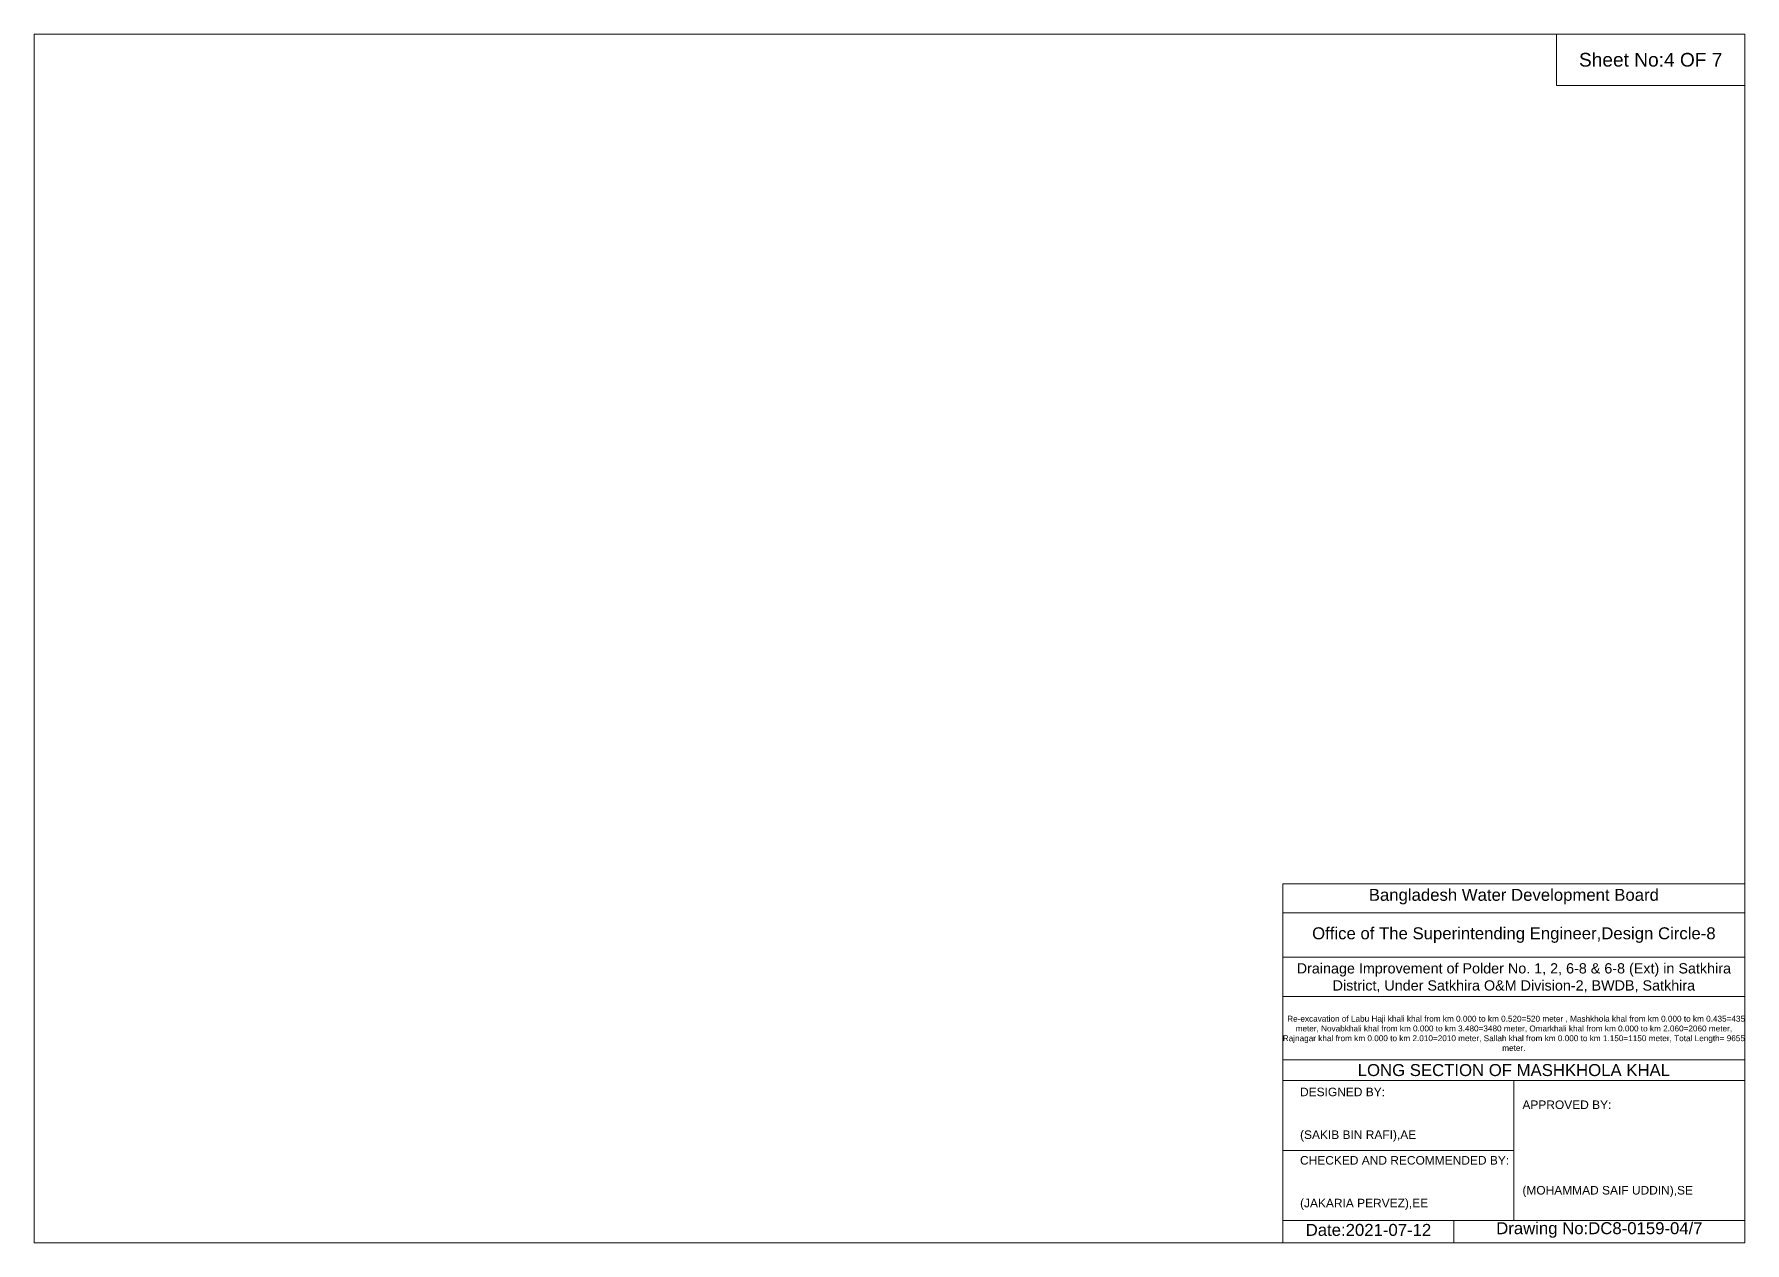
# Model space of a CAD drawing. Header units: inches. Extents: x 91000 to 648000, y -5656 to 141.
# Drawn here: x 210000 to 218000, y -5656 to 0 of the extents above; entities that cross this region are included whole.
import ezdxf

# ---------------------------------------------------------------- set-up
doc = ezdxf.new("R2010")
doc.units = ezdxf.units.IN
doc.header["$LTSCALE"] = 7
doc.header["$MEASUREMENT"] = 0
doc.layers.add('Cross Section Labels', color=7, linetype='Continuous', lineweight=9)
doc.styles.get("Standard").update_dxf_attribs({"font": 'arial.ttf'})

msp = doc.modelspace()

# ---------------------------------------------------------------- linework, layer by layer
at = {"layer": 'Cross Section Labels'}
for points in [[(210000, 0), (218000, 0), (218000, -5656), (210000, -5656)], [(217120, 0), (218000, 0), (218000, -240), (217120, -240)]]:
    msp.add_lwpolyline(points, close=True, dxfattribs=at)
for points in [[(215840, -5656), (215840, -3976), (218000, -3976)], [(215840, -4112), (218000, -4112)], [(215840, -4320), (218000, -4320)], [(215840, -4504), (218000, -4504)], [(215840, -4800), (218000, -4800)], [(215840, -4896), (218000, -4896)], [(216920, -4896), (216920, -5552)], [(215840, -5224), (216920, -5224)], [(215840, -5552), (218000, -5552)], [(216640, -5552), (216640, -5656)]]:
    msp.add_lwpolyline(points, dxfattribs=at)

# ---------------------------------------------------------------- texts
at = {"layer": 'Cross Section Labels', "attachment_point": 5}
for s, insert, char_height in [('Sheet No:4 OF 7', (217560, -120), 64), ('Bangladesh Water Development Board', (216920, -4036), 56), ('Office of The Superintending Engineer,Design Circle-8', (216920, -4216), 56)]:
    msp.add_mtext(s, dxfattribs=dict(at, insert=insert, char_height=char_height))
at = {"layer": 'Cross Section Labels'}
for s, insert, char_height, width, attachment_point in [('Drainage Improvement of Polder No. 1, 2, 6-8 & 6-8 (Ext) in Satkhira District, Under Satkhira O&M Division-2, BWDB, Satkhira', (216920, -4416), 48, 2240, 5), ('  Re-excavation of Labu Haji khali khal from km 0.000 to km 0.520=520 meter , Mashkhola khal from km 0.000 to km 0.435=435 meter, Novabkhali khal from km 0.000 to km 3.480=3480 meter, Omarkhali khal from km 0.000 to km 2.060=2060 meter, Rajnagar khal from km 0.000 to km 2.010=2010 meter, Sallah khal from km 0.000 to km 1.150=1150 meter, Total Length= 9655 meter. ', (216920, -4676), 27.4148, 2160, 5), ('LONG SECTION OF MASHKHOLA KHAL', (216920, -4848), 56, 2240, 5), ('DESIGNED BY:^J^J^J(SAKIB BIN RAFI),AE', (215920, -5056), 40, 1120, 4), ('APPROVED BY:^J^J^J^J^J^J(MOHAMMAD SAIF UDDIN),SE', (216960, -5216), 40, 1120, 4), ('CHECKED AND RECOMMENDED BY:^J^J^J(JAKARIA PERVEZ),EE', (215920, -5376), 40, 1120, 4), ('Date:2021-07-12', (216240, -5596), 56, 1120, 5), ('Drawing No:DC8-0159-04/7', (217320, -5596), 56, 1760, 5)]:
    msp.add_mtext(s, dxfattribs=dict(at, insert=insert, char_height=char_height, width=width, attachment_point=attachment_point))

doc.saveas('drawing.dxf')
